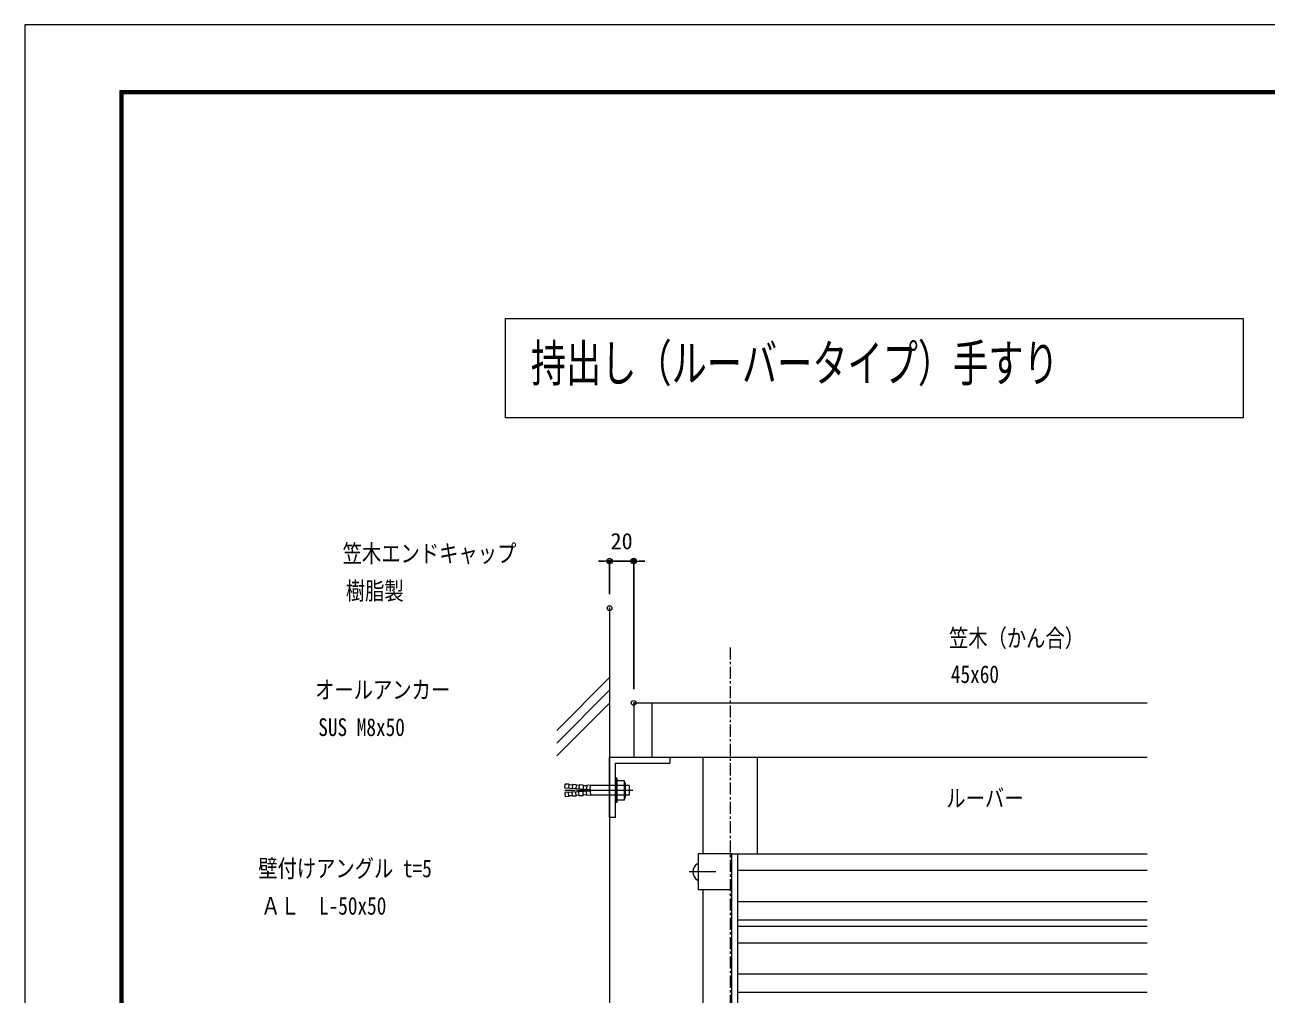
# Model space of a CAD drawing. Units: millimetres, scale not verified. Extents: x -1682 to 1682, y -1188 to 1188.
# Drawn here: x -1682 to -653, y 385 to 1188 of the extents above; entities that cross this region are included whole.
import ezdxf
from ezdxf.enums import TextEntityAlignment as Align

# ---------------------------------------------------------------- set-up
doc = ezdxf.new("R2010")
doc.units = ezdxf.units.MM
doc.header["$LTSCALE"] = 8
doc.header["$PDMODE"] = 32
doc.header["$PDSIZE"] = 4
doc.linetypes.add('USER1', pattern=[2, 1.25, -0.25, 0.25, -0.25])
doc.linetypes.add('USER4', pattern=[2.3, 2, -0.1, 0.1, -0.1])
for name, color, linetype, lineweight in [('0-0_0', 7, 'Continuous', 18), ('0-1_DEFPOINTS', 7, 'Continuous', 18), ('0-4_WAKU', 7, 'Continuous', 18), ('0-5_6ﾊｯﾁﾝｸﾞ', 4, 'Continuous', 18), ('0-6_2躯体線', 4, 'Continuous', 18), ('0-7_3中心線', 2, 'USER1', 18), ('0-8_41ｱﾙﾐ', 6, 'Continuous', 18), ('0-A_42ｱﾙﾐ部品', 6, 'Continuous', 18), ('0-C_4アルミ', 6, 'Continuous', 18)]:
    doc.layers.add(name, color=color, linetype=linetype, lineweight=lineweight)
doc.layers.add('0-E_1寸法', color=7, linetype='Continuous')
doc.styles.add('ＭＳ ゴシック', font='')
doc.styles.get('ＭＳ ゴシック').set_extended_font_data('MS Gothic')

# ---------------------------------------------------------------- blocks, each defined once
blk = doc.blocks.new('_ORIGIN2')
at = {"layer": '0-0_0'}
blk.add_line((-0.5, 0), (-1, 0), dxfattribs=at)
for radius in [0.5, 0.25]:
    blk.add_circle((0, 0), radius, dxfattribs=at)
blk = doc.blocks.new('D42')
at = {"layer": '0-1_DEFPOINTS'}
for p in [(-1035.438, 1167.555), (-1055.438, 1128.548), (-1035.438, 1050.048)]:
    blk.add_point(p, dxfattribs=at)
at = {"layer": '0-E_1寸法'}
for p, q in [((-1060.038, 1167.555), (-1064.638, 1167.555)), ((-1055.438, 1140.048), (-1055.438, 1167.555)), ((-1055.438, 1167.555), (-1035.438, 1167.555)), ((-1035.438, 1061.548), (-1035.438, 1167.555)), ((-1030.838, 1167.555), (-1026.238, 1167.555))]:
    blk.add_line(p, q, dxfattribs=at)
at = {"layer": '0-E_1寸法', "xscale": 4.6, "yscale": 4.6}
blk.add_blockref('_ORIGIN2', (-1055.438, 1167.555), dxfattribs=at)
at = {"layer": '0-E_1寸法', "xscale": 4.6, "yscale": 4.6, "rotation": 180}
blk.add_blockref('_ORIGIN2', (-1035.438, 1167.555), dxfattribs=at)
at = {"layer": '0-E_1寸法', "style": 'ＭＳ ゴシック'}
blk.add_text('20', height=13.49, dxfattribs=at).set_placement((-1054.638, 1173.305), align=Align.BOTTOM_LEFT)

msp = doc.modelspace()

# ---------------------------------------------------------------- linework, layer by layer
at = {"layer": '0-0_0'}
for p, q in [((-1177.178, 626.106), (-751.384, 626.106)), ((-1177.178, 626.106), (-1177.178, 581.106)), ((-1162.178, 626.106), (-1162.178, 581.106)), ((-1177.178, 581.106), (-751.384, 581.106)), ((-1119.678, 501.106), (-1119.678, 581.106)), ((-1074.678, 581.106), (-1074.678, 501.106)), ((-1119.678, -363.894), (-1119.678, 471.106))]:
    msp.add_line(p, q, dxfattribs=at)
msp.add_lwpolyline([(-671.769, 862.27), (-1283.475, 862.27), (-1283.475, 944.596), (-671.769, 944.596)], close=True, dxfattribs=at)
at = {"layer": '0-1_DEFPOINTS', "color": 5}
for p, q in [((-1682, 1188), (-1682, -1188)), ((1682, 1188), (-1682, 1188))]:
    msp.add_line(p, q, dxfattribs=at)
at = {"layer": '0-4_WAKU'}
for p, q in [((-1603.2, 1133.2), (-1603.2, -1129.2)), ((1599.2, 1133.2), (-1603.2, 1133.2)), ((-1602.6, 1132.6), (-1602.6, -1128.6)), ((1598.6, 1132.6), (-1602.6, 1132.6)), ((-1602, 1132), (-1602, -1128)), ((1598, 1132), (-1602, 1132)), ((-1601.4, 1131.4), (-1601.4, -1127.4)), ((1597.4, 1131.4), (-1601.4, 1131.4)), ((-1600.8, 1130.8), (-1600.8, -1126.8)), ((1596.8, 1130.8), (-1600.8, 1130.8))]:
    msp.add_line(p, q, dxfattribs=at)
at = {"layer": '0-5_6ﾊｯﾁﾝｸﾞ'}
for p, q in [((-1096.178, 501.106), (-1123.678, 501.106)), ((-1123.678, 501.106), (-1123.678, 471.106)), ((-1096.178, 471.106), (-1123.678, 471.106))]:
    msp.add_line(p, q, dxfattribs=at)
at = {"layer": '0-6_2躯体線'}
for p, q in [((-1197.178, 704.606), (-1197.178, -598.894)), ((-1197.178, 647.162), (-1241.008, 603.332)), ((-1197.178, 636.554), (-1241.008, 592.724)), ((-1197.178, 625.945), (-1241.008, 582.115)), ((-1108.945, 486.106), (-1131.201, 486.106)), ((-1124.178, 492.856), (-1123.678, 492.856)), ((-1123.678, 492.856), (-1123.678, 479.356)), ((-1124.178, 479.356), (-1123.678, 479.356))]:
    msp.add_line(p, q, dxfattribs=at)
msp.add_arc((-1120.482, 486.106), 7.695, 118.69866, 241.30134, dxfattribs=at)
at = {"layer": '0-7_3中心線'}
for p, q in [((-1097.178, 672.086), (-1097.178, -598.894)), ((-1177.794, 553.606), (-1234.19, 553.606))]:
    msp.add_line(p, q, dxfattribs=at)
at = {"layer": '0-7_3中心線', "linetype": 'USER4'}
msp.add_line((-1177.794, 553.606), (-1224.592, 553.606), dxfattribs=at)
at = {"layer": '0-8_41ｱﾙﾐ'}
for p, q in [((-1234.19, 555.394), (-1233.991, 558.847)), ((-1230.979, 558.673), (-1233.991, 558.847)), ((-1230.979, 558.673), (-1231.179, 555.193)), ((-1228.012, 558.001), (-1231.007, 558.174)), ((-1227.984, 558.5), (-1228.184, 555.02)), ((-1224.989, 558.328), (-1227.984, 558.5)), ((-1224.989, 558.328), (-1225.189, 554.847)), ((-1222.356, 557.675), (-1225.017, 557.828)), ((-1222.356, 557.675), (-1224.933, 557.824)), ((-1222.328, 558.174), (-1222.528, 554.692)), ((-1219.333, 558.001), (-1222.328, 558.174)), ((-1218.999, 557.982), (-1221.994, 558.155)), ((-1218.999, 557.982), (-1219.199, 554.502)), ((-1216.366, 557.329), (-1219.027, 557.483)), ((-1216.032, 557.31), (-1219.027, 557.483)), ((-1216.004, 557.809), (-1216.204, 554.329)), ((-1213.008, 557.637), (-1216.004, 557.809)), ((-1213.21, 554.142), (-1213.008, 557.637)), ((-1192.178, 557.587), (-1213.008, 557.637)), ((-1192.178, 563.606), (-1192.178, 543.606)), ((-1191.192, 563.606), (-1192.178, 563.606)), ((-1191.192, 563.606), (-1191.192, 543.606)), ((-1185.192, 561.606), (-1191.192, 561.606)), ((-1185.192, 557.606), (-1191.192, 557.606)), ((-1185.192, 561.606), (-1185.192, 545.606)), ((-1184.192, 559.606), (-1184.192, 547.606)), ((-1180.995, 557.606), (-1184.192, 557.606)), ((-1180.995, 557.606), (-1180.995, 549.606)), ((-1212.738, 554.106), (-1234.192, 555.353)), ((-1212.738, 553.106), (-1234.192, 551.86)), ((-1234.19, 551.818), (-1233.991, 548.366)), ((-1230.979, 548.54), (-1233.991, 548.366)), ((-1230.979, 548.54), (-1231.179, 552.02)), ((-1228.012, 549.212), (-1231.007, 549.039)), ((-1227.984, 548.712), (-1228.184, 552.193)), ((-1224.989, 548.885), (-1227.984, 548.712)), ((-1224.989, 548.885), (-1225.189, 552.365)), ((-1222.356, 549.538), (-1225.017, 549.384)), ((-1222.356, 549.538), (-1224.933, 549.389)), ((-1222.328, 549.039), (-1222.528, 552.521)), ((-1219.333, 549.211), (-1222.328, 549.039)), ((-1218.999, 549.231), (-1221.994, 549.058)), ((-1218.999, 549.231), (-1219.199, 552.711)), ((-1216.032, 549.903), (-1219.027, 549.73)), ((-1216.366, 549.883), (-1219.027, 549.73)), ((-1216.004, 549.403), (-1216.204, 552.884)), ((-1213.008, 549.576), (-1216.004, 549.403)), ((-1192.178, 549.606), (-1213.24, 549.606)), ((-1213.21, 553.07), (-1213.008, 549.576)), ((-1212.738, 553.106), (-1212.738, 554.106)), ((-1185.192, 549.606), (-1191.192, 549.606)), ((-1185.192, 545.606), (-1191.192, 545.606)), ((-1180.995, 549.606), (-1184.192, 549.606)), ((-1191.192, 543.606), (-1192.178, 543.606))]:
    msp.add_line(p, q, dxfattribs=at)
for centre, radius, start, end in [((-1186.692, 559.606), 2.5, 306.8699, 53.1301), ((-1192.692, 553.606), 8.5, 331.92751, 28.07249), ((-1186.692, 547.606), 2.5, 306.8699, 53.1301)]:
    msp.add_arc(centre, radius, start, end, dxfattribs=at)
at = {"layer": '0-A_42ｱﾙﾐ部品'}
for p, q in [((-1197.178, 581.106), (-1147.178, 581.106)), ((-1197.178, 531.106), (-1197.178, 581.106)), ((-1147.178, 581.106), (-1147.178, 576.106)), ((-1192.178, 531.106), (-1192.178, 576.106)), ((-1192.178, 576.106), (-1147.178, 576.106)), ((-1192.178, 531.106), (-1197.178, 531.106))]:
    msp.add_line(p, q, dxfattribs=at)
at = {"layer": '0-C_4アルミ'}
for p, q in [((-1096.178, 501.106), (-751.384, 501.106)), ((-1096.178, 501.106), (-1096.178, -393.894)), ((-1091.178, 501.106), (-1091.178, -393.894)), ((-751.384, 487.106), (-1091.178, 487.106)), ((-751.384, 461.207), (-1091.178, 461.207)), ((-751.384, 446.106), (-1091.178, 446.106)), ((-1091.178, 441.106), (-751.384, 441.106)), ((-751.384, 427.106), (-1091.178, 427.106)), ((-751.384, 401.207), (-1091.178, 401.207)), ((-751.384, 386.106), (-1091.178, 386.106))]:
    msp.add_line(p, q, dxfattribs=at)

# ---------------------------------------------------------------- block references
at = {"layer": '0-E_1寸法'}
msp.add_blockref('D42', (-141.739, -423.942), dxfattribs=at)

# ---------------------------------------------------------------- texts
at = {"layer": '0-0_0', "style": 'ＭＳ ゴシック'}
for s, height, width, p in [('持出し（ルーバータイプ）手すり', 30.55, 0.7, (-1262.412, 883.22)), ('笠木エンドキャップ', 14.66, 0.8, (-1418.483, 738.252)), ('樹脂製', 14.66, 0.8, (-1415.88, 707.268)), ('笠木（かん合）', 14.66, 0.8, (-915.751, 668.137)), ('45x60', 14.66, 0.8, (-914.196, 638.204)), ('オールアンカー', 14.66, 0.8, (-1441.308, 625.258)), ('SUS M8x50', 14.66, 0.8, (-1438.704, 594.274)), ('ルーバー', 14.66, 0.8, (-917.961, 535.484)), ('壁付けアングル t=5', 14.66, 0.8, (-1488.47, 477.217)), ('ＡＬ\u3000L-50x50', 14.66, 0.8, (-1486.094, 446.232))]:
    msp.add_text(s, height=height, dxfattribs=dict(at, width=width)).set_placement(p, align=Align.BOTTOM_LEFT)

doc.saveas('drawing.dxf')
